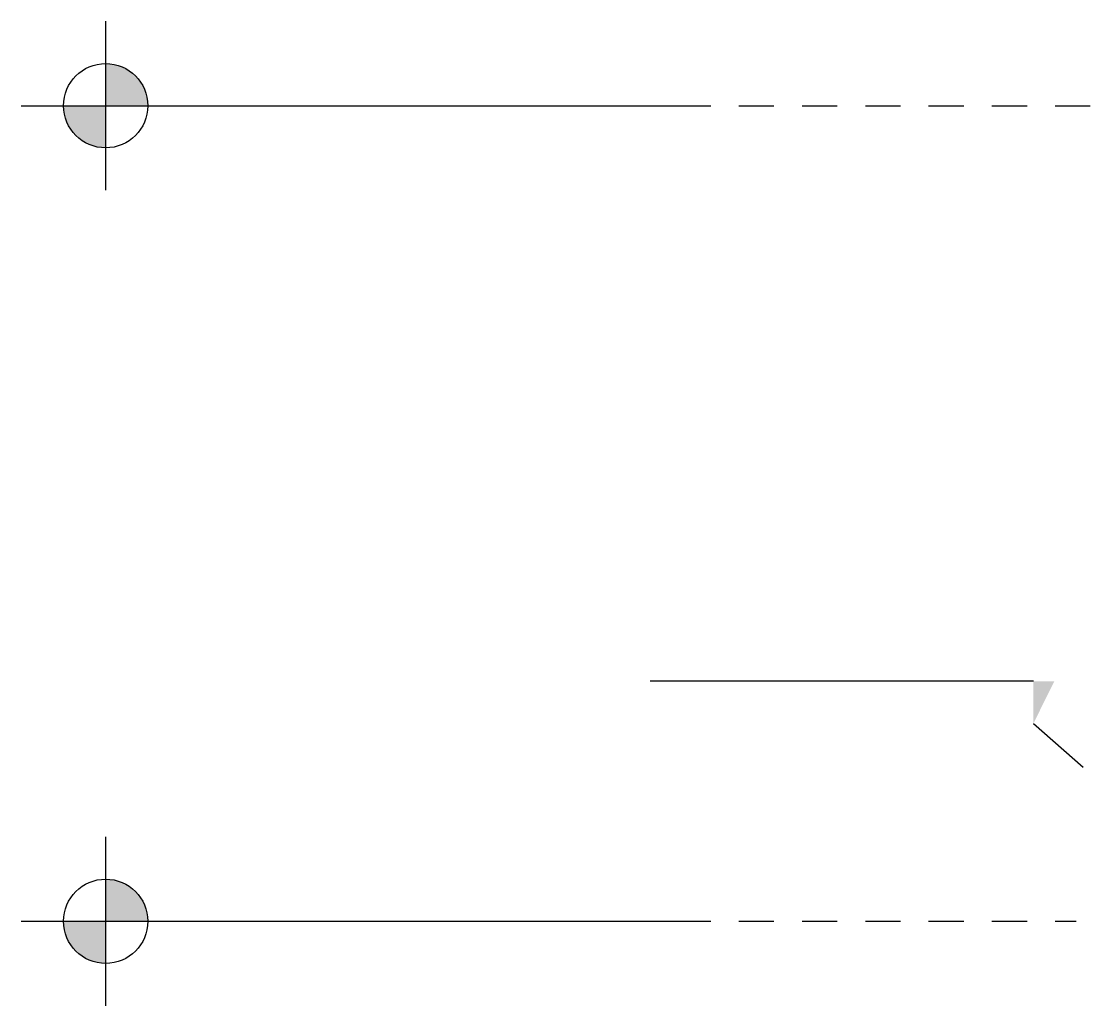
# Model space of a CAD drawing. Header units: metres. Extents: x -220 to 294, y -29 to 18.
# Drawn here: x 18.217 to 22.006, y -5.2 to -1.7 of the extents above; entities that cross this region are included whole.
import ezdxf

# ---------------------------------------------------------------- set-up
doc = ezdxf.new("R2010")
doc.units = ezdxf.units.M
doc.header["$MEASUREMENT"] = 0
doc.linetypes.add('DASHED4', pattern=[0.1875, 0.125, -0.0625])
for name, color, linetype in [('Cizgi', 7, 'Continuous'), ('Kesit_Kot', 7, 'Continuous'), ('Standart', 7, 'Continuous'), ('Tarama', 7, 'Continuous')]:
    doc.layers.add(name, color=color, linetype=linetype)

msp = doc.modelspace()

# ---------------------------------------------------------------- hatches: boundary and pattern name
at = {"layer": 'Kesit_Kot', "linetype": 'Continuous', "lineweight": -3}
msp.add_hatch(color=216, dxfattribs=at).paths.add_polyline_path([(21.8162, -4.1963), (21.8912, -4.0463), (21.8162, -4.0463)])
at = {"layer": 'Tarama', "linetype": 'Continuous', "lineweight": -3}
for points in [[(18.667, -2), (18.6661, -1.9832), (18.6632, -1.9666), (18.6586, -1.9505), (18.6521, -1.9349), (18.644, -1.9202), (18.6343, -1.9065), (18.6231, -1.8939), (18.6105, -1.8827), (18.5968, -1.873), (18.5821, -1.8649), (18.5665, -1.8584), (18.5504, -1.8538), (18.5338, -1.8509), (18.517, -1.85), (18.517, -2)], [(18.367, -2), (18.3679, -2.0168), (18.3708, -2.0334), (18.3754, -2.0495), (18.3819, -2.0651), (18.39, -2.0798), (18.3997, -2.0935), (18.4109, -2.1061), (18.4235, -2.1173), (18.4372, -2.127), (18.4519, -2.1351), (18.4675, -2.1416), (18.4836, -2.1462), (18.5002, -2.1491), (18.517, -2.15), (18.517, -2)], [(18.667, -4.9), (18.6661, -4.8832), (18.6632, -4.8666), (18.6586, -4.8505), (18.6521, -4.8349), (18.644, -4.8202), (18.6343, -4.8065), (18.6231, -4.7939), (18.6105, -4.7827), (18.5968, -4.773), (18.5821, -4.7649), (18.5665, -4.7584), (18.5504, -4.7538), (18.5338, -4.7509), (18.517, -4.75), (18.517, -4.9)], [(18.367, -4.9), (18.3679, -4.9168), (18.3708, -4.9334), (18.3754, -4.9495), (18.3819, -4.9651), (18.39, -4.9798), (18.3997, -4.9935), (18.4109, -5.0061), (18.4235, -5.0173), (18.4372, -5.027), (18.4519, -5.0351), (18.4675, -5.0416), (18.4836, -5.0462), (18.5002, -5.0491), (18.517, -5.05), (18.517, -4.9)]]:
    msp.add_hatch(color=216, dxfattribs=at).paths.add_polyline_path(points)

# ---------------------------------------------------------------- linework, layer by layer
at = {"layer": 'Cizgi', "color": 73, "linetype": 'DASHED4', "lineweight": -3}
for points in [[(18.9686, -2), (22.2686, -2)], [(18.9686, -4.9), (21.9686, -4.9)]]:
    msp.add_lwpolyline(points, dxfattribs=at)
at = {"layer": 'Kesit_Kot', "color": 216, "linetype": 'Continuous', "lineweight": -3}
for points in [[(21.8162, -4.0463), (20.4538, -4.0463)], [(21.8162, -4.1963), (21.9929, -4.3516)]]:
    msp.add_lwpolyline(points, dxfattribs=at)
at = {"layer": 'Standart', "color": 216, "linetype": 'Continuous', "lineweight": -3}
for points in [[(18.517, -1.7), (18.517, -2.3)], [(18.217, -2), (18.817, -2)], [(18.817, -2), (20.5686, -2)], [(18.517, -4.6), (18.517, -5.2)], [(18.217, -4.9), (18.817, -4.9)], [(18.817, -4.9), (20.5686, -4.9)]]:
    msp.add_lwpolyline(points, dxfattribs=at)
for centre in [(18.517, -2), (18.517, -4.9)]:
    msp.add_circle(centre, 0.15, dxfattribs=at)

doc.saveas('drawing.dxf')
